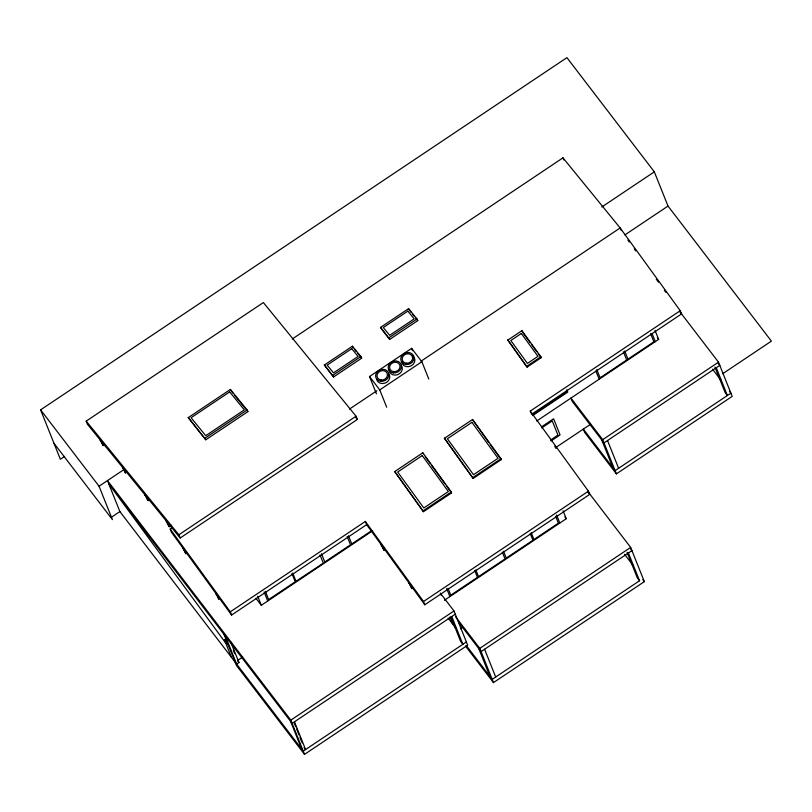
<?xml version="1.0" encoding="UTF-8"?>
<svg xmlns="http://www.w3.org/2000/svg" width="812" height="812" viewBox="0 0 812 812"><rect width="100%" height="100%" fill="white"/><g stroke="black" fill="none" stroke-linecap="round" stroke-linejoin="round"><path stroke-width="1.22" d="M64.574 456.445L60.362 459.267L40.6 409.857L566.918 57.642L654.33 171.839L668.012 206.065L771.4 341.131L722.68 373.733M86.194 421.113L263.362 302.551L356.052 416.211L357.341 419.449L180.162 538.011L87.483 424.341L86.194 421.113L178.873 534.783L180.162 538.011M292.31 338.969L562.97 157.843L620.145 227.959L680.243 310.712L681.532 313.94L531.545 414.313M188.272 417.622L230.375 389.455L247.122 409.979L247.904 411.613L205.801 439.779L188.272 417.622L205.801 439.779M53.968 443.271L112.421 519.629L99.054 486.226L124.114 469.458M205.02 438.155L247.122 409.979M324.364 365.004L352.428 346.216L360.863 356.549L361.644 358.183L333.57 376.961L324.364 365.004L333.57 376.961M380.503 327.439L408.568 308.651L416.992 318.984L417.774 320.618L389.709 339.396L380.503 327.439L389.709 339.396M111.447 517.224L119.882 511.58L107.478 480.582L290.838 720.132L304.53 754.358L467.671 645.185L453.979 610.959L440.358 593.156L441.22 595.308M332.788 375.337L360.863 356.549M388.928 337.772L416.992 318.984M601.783 206.999L654.33 171.839M376.453 393.85L369.521 376.514L411.623 348.348L421.864 361.726L428.797 379.052M169.251 526.724L166.186 520.868L169.251 526.724L171.362 525.313M231.582 615.049L230.283 611.822L365.359 521.436L366.648 524.664L231.582 615.049L171.484 532.296L170.195 529.069L172.296 527.658M349.485 409.086L376.869 390.765M421.103 361.157L620.145 227.959L621.007 230.111M386.695 407.228L379.762 389.902L421.864 361.726M624.925 234.891L668.012 206.065M178.873 534.783L356.052 416.211M507.876 340.076L521.903 330.677L540.893 356.823L541.127 357.737L527.089 367.125L507.876 340.076L527.089 367.125M526.856 366.222L540.893 356.823M394.744 471.559L422.808 452.781L451.289 492.001L451.523 492.914L423.458 511.692L394.744 471.559L423.458 511.692M444.448 438.297L472.513 419.52L500.994 458.739L501.227 459.653L473.163 478.43L444.448 438.297L473.163 478.43M531.119 413.237L530.256 411.085L680.243 310.712M533.596 414.12L566.34 392.206M532.682 415.551L567.771 392.074L566.857 389.79M371.368 530.845L351.769 543.969L348.48 535.747M255.922 598.271L261.312 605.305L372.667 530.784M536.681 421.032L658.633 339.416L655.02 330.372M541.584 426.807L553.611 418.759L560.067 434.907L551.054 440.946M231.43 657.314L224.488 639.957L226.568 638.557M541.726 427.944L552.251 420.9L557.925 435.11L550.566 440.043M423.225 510.778L451.289 492.001M472.929 477.517L500.994 458.739M242.636 657.101L237.459 660.562L238.972 662.541L236.627 664.104L225.523 636.344M555.306 447.859L590.649 424.209M718.498 362.162L732.18 396.388L616.409 473.873L602.717 439.647L718.498 362.162L680.263 312.224M588.416 491.179L589.705 494.406L424.818 604.747L423.519 601.519L588.416 491.179L530.256 411.085M444.377 600.291L566.248 518.736L563.051 510.728M290.838 720.132L453.979 610.959M455.268 614.187L292.127 723.36L108.767 483.81L225.726 643.043M460.445 628.823L462.282 627.595M466.382 641.947L303.241 751.12L119.882 511.58M630.65 547.41L644.342 581.636L493.473 682.598L479.79 648.372L630.65 547.41L587.543 491.098M628.427 552.992L639.541 580.753L492.184 679.37L466.453 645.743M410.882 312.163L408.568 308.651M412.415 314.041L413.947 315.919M415.48 317.796L417.774 320.618M354.742 349.728L356.275 351.606M357.808 353.484L361.644 358.183M355.788 417.541L357.341 419.449M232.75 393.038L230.375 389.455M234.353 394.987L247.904 411.613M718.275 363.421L719.787 365.39L604.006 442.875L572.216 401.341L570.927 398.113L602.717 439.647M712.55 369.206L720.975 380.199M729.379 391.181L730.891 393.16L615.12 470.635L583.331 429.112L584.62 432.339L616.409 473.873M657.375 337.772L658.633 339.416M630.427 548.668L631.939 550.637L481.08 651.6L458.374 621.931M624.601 554.312L633.076 565.385M642.799 579.626L644.342 581.636M639.541 580.753L637.268 577.789L627.087 552.333M564.858 516.919L566.248 518.736M369.521 376.514L379.762 389.902M455.562 616.724L479.79 648.372M448.153 618.135L455.786 628.112M465.469 646.007L493.473 682.598M224.488 639.957L228.172 644.779M304.064 747.578L305.576 749.557L294.472 721.787M304.53 754.358L236.404 665.363L224.01 634.365M40.6 409.857L99.054 486.226M627.869 240.047L629.3 242.017M634.304 248.919L635.776 250.928M656.299 279.196L658.491 282.221M664.358 290.3L665.83 292.32M680.111 311.981L681.532 313.94M522.867 332.595L530.175 342.654M531.637 344.664L536.742 351.708M538.204 353.717L541.127 357.737M554.718 446.224L556.19 448.244M588.264 492.407L589.705 494.406M488.814 442.55L472.513 419.52M490.275 444.57L501.227 459.653M425.234 456.709L430.35 463.743M431.801 465.763L444.956 483.861M446.407 485.87L451.523 492.914M365.359 521.436L423.519 601.519M366.648 524.664L424.818 604.747M170.195 529.069L230.283 611.822M352.428 346.216L353.21 347.851M716.275 367.745L727.39 395.515L725.116 392.541L714.936 367.085M652.016 333.438L655.304 341.679M650.605 333.63L653.883 341.811L627.97 359.158L624.692 350.977M562.97 157.843L563.832 159.994M623.413 351.829L626.691 360.01L600.078 377.813L596.81 369.633M595.876 371.003L599.175 379.245M607.518 440.52L618.622 468.291M601.743 439.901L612.847 467.671M556.616 515.031L559.813 523.04M555.662 516.351L558.392 523.172L533.951 539.533L531.221 532.702M530.226 533.464L532.946 540.284L506.231 558.077L503.501 551.257M502.313 552.13L505.044 558.95L478.512 576.621L475.791 569.801M411.623 348.348L412.547 350.652M474.705 570.511L477.436 577.332L450.802 595.176L448.072 588.345M484.581 649.245L495.696 677.015M478.806 648.636L489.91 676.396M446.681 588.598L449.889 596.597M451.766 616.531L462.87 644.302L460.597 641.328L450.883 617.039M449.929 617.09L452.751 624.154M347.231 536.57L350.52 544.791L324.79 562.005L321.501 553.794M320.029 554.921L323.318 563.142L296.004 581.29L292.726 573.069M291.934 573.556L295.223 581.778L268.65 599.571L265.372 591.359M264.123 591.958L267.747 601.002M257.698 596.262L261.312 605.305M294.34 723.289L295.73 726.76M296.654 729.074L298.968 734.85M299.902 737.164L302.206 742.95M290.615 721.381L301.719 749.151M230.638 641.713L238.972 662.541M233.288 650.148L234.678 653.619M521.903 330.677L522.136 331.59M422.808 452.781L423.042 453.695M388.694 373.804A6.75 5.887 -21.8 0 1 385.974 382.696A6.75 5.887 -21.8 0 1 376.809 379.914M412.719 355.889A6.75 5.887 -21.8 0 1 411.116 365.867A6.75 5.887 -21.8 0 1 401.635 361.584M401.27 365.39A6.75 5.887 -21.8 0 1 397.738 374.637A6.75 5.887 -21.8 0 1 389.06 369.998M229.674 391.912L191.074 417.733L205.73 435.699L244.321 409.877L229.674 391.912M351.728 348.673L327.165 365.106L333.499 372.881L358.062 356.448L351.728 348.673M407.857 311.108L383.294 327.54L389.638 335.315L414.191 318.883L407.857 311.108M521.334 333.488L510.809 340.532L527.424 363.411L537.95 356.366L521.334 333.488M422.24 455.583L397.687 472.026L423.793 507.977L448.346 491.544L422.24 455.583M471.945 422.331L447.382 438.764L473.497 474.715L498.05 458.283L471.945 422.331M382.503 546.486L380.99 544.507L384.056 550.363L382.503 546.486M410.334 584.813L408.822 582.833L411.887 588.69L410.334 584.813M146.454 496.792L144.942 494.823L148.007 500.669L146.454 496.792M124.013 469.265L122.5 467.286L125.555 473.142L124.013 469.265M101.561 441.728L100.049 439.759L103.114 445.605L101.561 441.728M184.354 550.018L182.842 548.039L185.907 553.896L184.354 550.018M217.342 595.44L215.819 593.46L218.885 599.317L217.342 595.44M380.848 381.305A6.75 5.887 -21.8 0 0 388.562 372.952A6.75 5.887 -21.8 0 0 377.316 371.744A6.75 5.887 -21.8 0 0 380.848 381.305M381.143 380.036A5.319 4.639 -21.8 0 0 387.222 373.459A5.319 4.639 -21.8 0 0 378.362 372.505A5.319 4.639 -21.8 0 0 381.143 380.036M393.424 372.891A6.75 5.887 -21.8 0 0 401.128 364.537A6.75 5.887 -21.8 0 0 389.882 363.34A6.75 5.887 -21.8 0 0 393.424 372.891M393.718 371.632A5.319 4.639 -21.8 0 0 399.788 365.045A5.319 4.639 -21.8 0 0 390.927 364.091A5.319 4.639 -21.8 0 0 393.718 371.632M405.99 364.476A6.75 5.887 -21.8 0 0 413.704 356.123A6.75 5.887 -21.8 0 0 402.458 354.925A6.75 5.887 -21.8 0 0 405.99 364.476M406.284 363.218A5.319 4.639 -21.8 0 0 412.364 356.63A5.319 4.639 -21.8 0 0 403.503 355.676A5.319 4.639 -21.8 0 0 406.284 363.218"/></g></svg>
